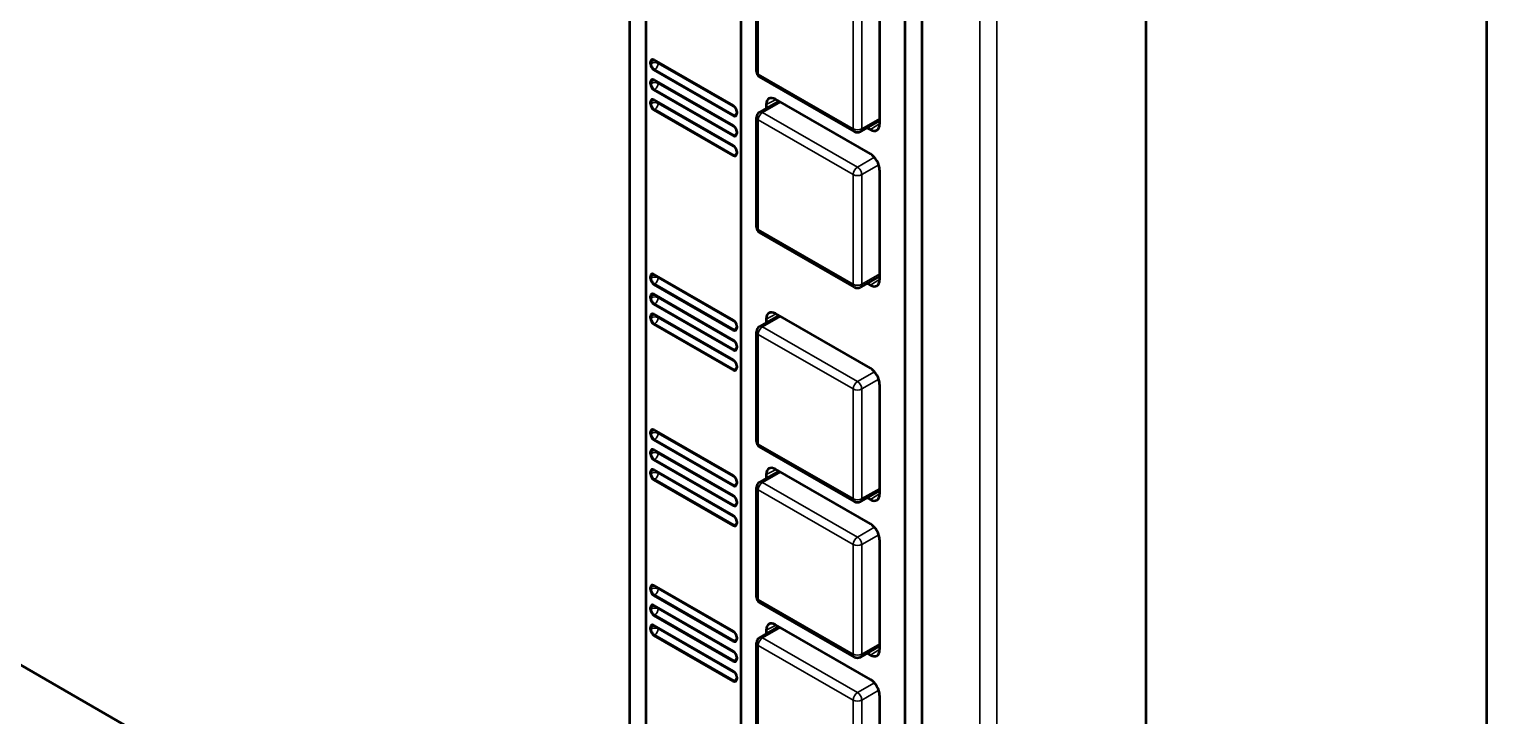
# Model space of a CAD drawing. Header units: millimetres. Extents: x 3233 to 5433, y 589 to 1940.
# Drawn here: x 4318.1 to 4437.6, y 1601.1 to 1657.4 of the extents above; entities that cross this region are included whole.
import ezdxf

# ---------------------------------------------------------------- set-up
doc = ezdxf.new("R2010")
doc.units = ezdxf.units.MM
doc.header["$LTSCALE"] = 1.8
doc.layers.add('외형선(ISO)', color=7, linetype='Continuous', lineweight=50)
doc.layers.add('좁은 외형선(ISO)', color=7, linetype='Continuous', lineweight=35)

msp = doc.modelspace()

# ---------------------------------------------------------------- linework, layer by layer
at = {"layer": '외형선(ISO)'}
for p, q in [((4437.622, 1583.965), (4437.622, 1732.35)), ((4409.691, 1529.562), (4409.691, 1707.788)), ((4368.679, 1568.361), (4368.679, 1703.665)), ((4367.306, 1702.865), (4367.306, 1572.323)), ((4376.457, 1563.067), (4376.457, 1698.371)), ((4389.892, 1690.635), (4389.892, 1555.331)), ((4391.307, 1554.513), (4391.307, 1691.452)), ((4377.725, 1653.906), (4377.725, 1662.899)), ((4367.306, 1576.49), (4220.894, 1660.804)), ((4387.827, 1649.598), (4387.827, 1658.591)), ((4369.033, 1654.531), (4369.033, 1654.695)), ((4369.316, 1654.859), (4375.821, 1651.113)), ((4375.821, 1650.295), (4369.316, 1654.041)), ((4385.754, 1648.993), (4377.976, 1653.472)), ((4369.033, 1652.896), (4369.033, 1653.06)), ((4369.316, 1653.224), (4375.821, 1649.478)), ((4375.821, 1648.66), (4369.316, 1652.406)), ((4369.033, 1651.261), (4369.033, 1651.424)), ((4369.316, 1651.589), (4375.821, 1647.842)), ((4379.55, 1651.485), (4377.976, 1650.578)), ((4378.523, 1651.195), (4378.523, 1650.893)), ((4387.064, 1647.158), (4379.286, 1651.637)), ((4375.821, 1647.025), (4369.316, 1650.771)), ((4376.104, 1650.623), (4376.104, 1650.459)), ((4377.725, 1641.152), (4377.725, 1650.145)), ((4387.827, 1649.899), (4386.253, 1648.993)), ((4376.104, 1648.988), (4376.104, 1648.824)), ((4386.799, 1649.308), (4387.064, 1649.155)), ((4376.104, 1647.353), (4376.104, 1647.189)), ((4387.827, 1636.844), (4387.827, 1645.837)), ((4385.754, 1636.239), (4377.976, 1640.718)), ((4369.033, 1636.954), (4369.033, 1637.117)), ((4369.316, 1637.282), (4375.821, 1633.535)), ((4387.827, 1637.146), (4386.253, 1636.239)), ((4369.033, 1635.319), (4369.033, 1635.482)), ((4375.821, 1632.718), (4369.316, 1636.464)), ((4369.316, 1635.646), (4375.821, 1631.9)), ((4386.799, 1636.554), (4387.064, 1636.402)), ((4375.821, 1631.083), (4369.316, 1634.829)), ((4369.033, 1633.684), (4369.033, 1633.847)), ((4369.316, 1634.011), (4375.821, 1630.265)), ((4375.821, 1629.448), (4369.316, 1633.194)), ((4376.104, 1633.045), (4376.104, 1632.882)), ((4379.55, 1633.908), (4377.976, 1633.001)), ((4378.523, 1633.618), (4378.523, 1633.316)), ((4387.064, 1629.581), (4379.286, 1634.06)), ((4377.725, 1623.575), (4377.725, 1632.568)), ((4376.104, 1631.41), (4376.104, 1631.247)), ((4376.104, 1629.775), (4376.104, 1629.612)), ((4387.827, 1619.267), (4387.827, 1628.26)), ((4369.033, 1624.2), (4369.033, 1624.364)), ((4369.316, 1624.528), (4375.821, 1620.782)), ((4375.821, 1619.964), (4369.316, 1623.71)), ((4369.033, 1622.565), (4369.033, 1622.729)), ((4369.316, 1622.893), (4375.821, 1619.147)), ((4385.754, 1618.662), (4377.976, 1623.141)), ((4369.033, 1620.93), (4369.033, 1621.093)), ((4375.821, 1618.329), (4369.316, 1622.075)), ((4369.316, 1621.258), (4375.821, 1617.511)), ((4379.55, 1621.154), (4377.976, 1620.247)), ((4387.064, 1616.827), (4379.286, 1621.306)), ((4375.821, 1616.694), (4369.316, 1620.44)), ((4376.104, 1620.292), (4376.104, 1620.128)), ((4378.523, 1620.864), (4378.523, 1620.562)), ((4377.725, 1610.821), (4377.725, 1619.814)), ((4387.827, 1619.568), (4386.253, 1618.662)), ((4386.799, 1618.977), (4387.064, 1618.824)), ((4376.104, 1618.657), (4376.104, 1618.493)), ((4376.104, 1617.022), (4376.104, 1616.858)), ((4387.827, 1606.513), (4387.827, 1615.506)), ((4369.033, 1611.446), (4369.033, 1611.61)), ((4369.316, 1611.774), (4375.821, 1608.028)), ((4375.821, 1607.21), (4369.316, 1610.957)), ((4385.754, 1605.908), (4377.976, 1610.388)), ((4369.033, 1609.811), (4369.033, 1609.975)), ((4369.316, 1610.139), (4375.821, 1606.393)), ((4375.821, 1605.575), (4369.316, 1609.321)), ((4369.033, 1608.176), (4369.033, 1608.34)), ((4369.316, 1608.504), (4375.821, 1604.758)), ((4379.55, 1608.4), (4377.976, 1607.493)), ((4378.523, 1608.11), (4378.523, 1607.809)), ((4387.064, 1604.074), (4379.286, 1608.553)), ((4375.821, 1603.94), (4369.316, 1607.686)), ((4376.104, 1607.538), (4376.104, 1607.374)), ((4377.725, 1598.067), (4377.725, 1607.06)), ((4387.827, 1606.815), (4386.253, 1605.908)), ((4376.104, 1605.903), (4376.104, 1605.739)), ((4386.799, 1606.223), (4387.064, 1606.071)), ((4376.104, 1604.268), (4376.104, 1604.104)), ((4387.827, 1593.759), (4387.827, 1602.753))]:
    msp.add_line(p, q, dxfattribs=at)
for centre, start, end in [((4378.225, 1653.906), 180, 240.06401), ((4378.225, 1650.145), 119.93599, 180), ((4386.003, 1649.426), 240.06401, 299.93599), ((4378.225, 1641.152), 180, 240.06401), ((4386.003, 1636.673), 240.06401, 299.93599), ((4378.225, 1632.568), 119.93599, 180), ((4378.225, 1623.575), 180, 240.06401), ((4378.225, 1619.814), 119.93599, 180), ((4386.003, 1619.095), 240.06401, 299.93599), ((4378.225, 1610.821), 180, 240.06401), ((4378.225, 1607.06), 119.93599, 180), ((4386.003, 1606.342), 240.06401, 299.93599)]:
    msp.add_arc(centre, 0.5, start, end, dxfattribs=at)
for centre, major_axis, start_param, end_param in [((4369.316, 1654.532), (-0.2, 0.347), 5.4997209, 7.0705172), ((4369.316, 1654.368), (-0.2, 0.347), 0.7873319, 2.3581282), ((4369.316, 1652.897), (-0.2, 0.347), 5.4997209, 7.0705172), ((4369.316, 1652.733), (-0.2, 0.347), 0.7873319, 2.3581282), ((4369.316, 1651.262), (-0.2, 0.347), 5.4997209, 7.0705172), ((4369.316, 1651.098), (-0.2, 0.347), 0.7873319, 2.3581282), ((4375.821, 1650.786), (0.2, -0.347), 0.7873319, 2.3581282), ((4379.286, 1650.756), (-0.538, 0.935), 5.4997209, 7.0705172), ((4375.821, 1650.622), (0.2, -0.347), 5.4997209, 7.0705172), ((4375.821, 1649.15), (0.2, -0.347), 0.7873319, 2.3581282), ((4375.821, 1648.987), (0.2, -0.347), 5.4997209, 7.0705172), ((4387.064, 1650.037), (0.538, -0.935), 5.4997209, 7.0705172), ((4375.821, 1647.515), (0.2, -0.347), 0.7873319, 2.3581282), ((4375.821, 1647.352), (0.2, -0.347), 5.4997209, 7.0705172), ((4387.064, 1646.276), (-0.538, 0.935), 3.9289245, 5.4997209), ((4369.316, 1636.955), (-0.2, 0.347), 5.4997209, 7.0705172), ((4369.316, 1636.791), (-0.2, 0.347), 0.7873319, 2.3581282), ((4387.064, 1637.283), (0.538, -0.935), 5.4997209, 7.0705172), ((4369.316, 1635.319), (-0.2, 0.347), 5.4997209, 7.0705172), ((4369.316, 1635.156), (-0.2, 0.347), 0.7873319, 2.3581282), ((4369.316, 1633.684), (-0.2, 0.347), 5.4997209, 7.0705172), ((4369.316, 1633.521), (-0.2, 0.347), 0.7873319, 2.3581282), ((4375.821, 1633.208), (0.2, -0.347), 0.7873319, 2.3581282), ((4379.286, 1633.178), (-0.538, 0.935), 5.4997209, 7.0705172), ((4375.821, 1633.045), (0.2, -0.347), 5.4997209, 7.0705172), ((4375.821, 1631.573), (0.2, -0.347), 0.7873319, 2.3581282), ((4375.821, 1631.41), (0.2, -0.347), 5.4997209, 7.0705172), ((4375.821, 1629.938), (0.2, -0.347), 0.7873319, 2.3581282), ((4375.821, 1629.775), (0.2, -0.347), 5.4997209, 7.0705172), ((4387.064, 1628.699), (-0.538, 0.935), 3.9289245, 5.4997209), ((4369.316, 1624.201), (-0.2, 0.347), 5.4997209, 7.0705172), ((4369.316, 1624.037), (-0.2, 0.347), 0.7873319, 2.3581282), ((4369.316, 1622.566), (-0.2, 0.347), 5.4997209, 7.0705172), ((4369.316, 1622.402), (-0.2, 0.347), 0.7873319, 2.3581282), ((4369.316, 1620.931), (-0.2, 0.347), 5.4997209, 7.0705172), ((4379.286, 1620.425), (-0.538, 0.935), 5.4997209, 7.0705172), ((4369.316, 1620.767), (-0.2, 0.347), 0.7873319, 2.3581282), ((4375.821, 1620.455), (0.2, -0.347), 0.7873319, 2.3581282), ((4375.821, 1620.291), (0.2, -0.347), 5.4997209, 7.0705172), ((4375.821, 1618.82), (0.2, -0.347), 0.7873319, 2.3581282), ((4387.064, 1619.706), (0.538, -0.935), 5.4997209, 7.0705172), ((4375.821, 1618.656), (0.2, -0.347), 5.4997209, 7.0705172), ((4375.821, 1617.184), (0.2, -0.347), 0.7873319, 2.3581282), ((4375.821, 1617.021), (0.2, -0.347), 5.4997209, 7.0705172), ((4387.064, 1615.945), (-0.538, 0.935), 3.9289245, 5.4997209), ((4369.316, 1611.447), (-0.2, 0.347), 5.4997209, 7.0705172), ((4369.316, 1611.284), (-0.2, 0.347), 0.7873319, 2.3581282), ((4369.316, 1609.812), (-0.2, 0.347), 5.4997209, 7.0705172), ((4369.316, 1609.648), (-0.2, 0.347), 0.7873319, 2.3581282), ((4369.316, 1608.177), (-0.2, 0.347), 5.4997209, 7.0705172), ((4369.316, 1608.013), (-0.2, 0.347), 0.7873319, 2.3581282), ((4375.821, 1607.701), (0.2, -0.347), 0.7873319, 2.3581282), ((4379.286, 1607.671), (-0.538, 0.935), 5.4997209, 7.0705172), ((4375.821, 1607.537), (0.2, -0.347), 5.4997209, 7.0705172), ((4375.821, 1606.066), (0.2, -0.347), 0.7873319, 2.3581282), ((4375.821, 1605.902), (0.2, -0.347), 5.4997209, 7.0705172), ((4387.064, 1606.952), (0.538, -0.935), 5.4997209, 7.0705172), ((4375.821, 1604.431), (0.2, -0.347), 0.7873319, 2.3581282), ((4375.821, 1604.267), (0.2, -0.347), 5.4997209, 7.0705172), ((4387.064, 1603.192), (-0.538, 0.935), 3.9289245, 5.4997209)]:
    msp.add_ellipse(centre, major_axis=major_axis, ratio=0.5780931, start_param=start_param, end_param=end_param, dxfattribs=at)
at = {"layer": '좁은 외형선(ISO)'}
for p, q in [((4396.046, 1523.003), (4396.046, 1700.743)), ((4397.448, 1700.736), (4397.448, 1522.996)), ((4377.871, 1653.702), (4377.871, 1662.695)), ((4385.65, 1658.216), (4385.65, 1649.223)), ((4386.357, 1649.223), (4386.357, 1658.216)), ((4369.033, 1654.695), (4369.103, 1654.735)), ((4369.033, 1654.531), (4369.103, 1654.572)), ((4369.103, 1654.735), (4369.103, 1654.572)), ((4369.669, 1654.572), (4369.669, 1654.655)), ((4376.01, 1650.921), (4369.669, 1654.572)), ((4369.316, 1654.041), (4369.386, 1654.082)), ((4369.386, 1654.082), (4375.892, 1650.336)), ((4385.65, 1649.223), (4377.871, 1653.702)), ((4369.033, 1653.06), (4369.103, 1653.1)), ((4369.033, 1652.896), (4369.103, 1652.937)), ((4369.103, 1653.1), (4369.103, 1652.937)), ((4369.316, 1652.406), (4369.386, 1652.447)), ((4369.386, 1652.447), (4375.892, 1648.701)), ((4369.669, 1652.937), (4369.669, 1653.02)), ((4376.01, 1649.286), (4369.669, 1652.937)), ((4369.033, 1651.424), (4369.103, 1651.465)), ((4369.033, 1651.261), (4369.103, 1651.302)), ((4369.103, 1651.465), (4369.103, 1651.302)), ((4369.669, 1651.302), (4369.669, 1651.385)), ((4376.01, 1647.65), (4369.669, 1651.302)), ((4378.225, 1650.554), (4379.696, 1651.401)), ((4379.329, 1651.613), (4378.523, 1651.195)), ((4369.316, 1650.771), (4369.386, 1650.812)), ((4369.386, 1650.812), (4375.892, 1647.066)), ((4375.821, 1650.295), (4375.892, 1650.336)), ((4377.871, 1640.948), (4377.871, 1649.941)), ((4377.871, 1649.941), (4385.65, 1645.462)), ((4386.003, 1646.074), (4378.225, 1650.554)), ((4387.827, 1650.069), (4386.357, 1649.223)), ((4375.821, 1648.66), (4375.892, 1648.701)), ((4387.827, 1649.641), (4387.064, 1649.155)), ((4375.821, 1647.025), (4375.892, 1647.066)), ((4387.397, 1646.877), (4386.003, 1646.074)), ((4386.357, 1645.462), (4387.751, 1646.265)), ((4385.65, 1645.462), (4385.65, 1636.469)), ((4386.357, 1636.469), (4386.357, 1645.462)), ((4385.65, 1636.469), (4377.871, 1640.948)), ((4369.033, 1637.117), (4369.103, 1637.158)), ((4369.033, 1636.954), (4369.103, 1636.995)), ((4369.103, 1637.158), (4369.103, 1636.995)), ((4369.669, 1636.995), (4369.669, 1637.078)), ((4376.01, 1633.343), (4369.669, 1636.995)), ((4387.827, 1637.315), (4386.357, 1636.469)), ((4387.827, 1636.887), (4387.064, 1636.402)), ((4369.033, 1635.482), (4369.103, 1635.523)), ((4369.103, 1635.523), (4369.103, 1635.36)), ((4369.316, 1636.464), (4369.386, 1636.505)), ((4369.386, 1636.505), (4375.892, 1632.759)), ((4369.669, 1635.36), (4369.669, 1635.443)), ((4369.033, 1635.319), (4369.103, 1635.36)), ((4369.316, 1634.829), (4369.386, 1634.87)), ((4369.386, 1634.87), (4375.892, 1631.123)), ((4376.01, 1631.708), (4369.669, 1635.36)), ((4369.033, 1633.847), (4369.103, 1633.888)), ((4369.033, 1633.684), (4369.103, 1633.724)), ((4369.103, 1633.888), (4369.103, 1633.724)), ((4369.316, 1633.194), (4369.386, 1633.235)), ((4369.386, 1633.235), (4375.892, 1629.488)), ((4369.669, 1633.724), (4369.669, 1633.808)), ((4376.01, 1630.073), (4369.669, 1633.724)), ((4378.225, 1632.976), (4379.696, 1633.824)), ((4379.329, 1634.035), (4378.523, 1633.618)), ((4375.821, 1632.718), (4375.892, 1632.759)), ((4377.871, 1632.364), (4385.65, 1627.885)), ((4377.871, 1623.371), (4377.871, 1632.364)), ((4386.003, 1628.497), (4378.225, 1632.976)), ((4375.821, 1631.083), (4375.892, 1631.123)), ((4375.821, 1629.448), (4375.892, 1629.488)), ((4387.397, 1629.3), (4386.003, 1628.497)), ((4386.357, 1627.885), (4387.751, 1628.687)), ((4385.65, 1627.885), (4385.65, 1618.892)), ((4386.357, 1618.892), (4386.357, 1627.885)), ((4369.033, 1624.364), (4369.103, 1624.404)), ((4369.033, 1624.2), (4369.103, 1624.241)), ((4369.103, 1624.404), (4369.103, 1624.241)), ((4369.316, 1623.71), (4369.386, 1623.751)), ((4369.386, 1623.751), (4375.892, 1620.005)), ((4369.669, 1624.241), (4369.669, 1624.324)), ((4376.01, 1620.59), (4369.669, 1624.241)), ((4369.033, 1622.729), (4369.103, 1622.769)), ((4369.033, 1622.565), (4369.103, 1622.606)), ((4369.103, 1622.769), (4369.103, 1622.606)), ((4369.669, 1622.606), (4369.669, 1622.689)), ((4376.01, 1618.955), (4369.669, 1622.606)), ((4385.65, 1618.892), (4377.871, 1623.371)), ((4369.033, 1621.093), (4369.103, 1621.134)), ((4369.103, 1621.134), (4369.103, 1620.971)), ((4369.316, 1622.075), (4369.386, 1622.116)), ((4369.386, 1622.116), (4375.892, 1618.37)), ((4369.669, 1620.971), (4369.669, 1621.054)), ((4378.225, 1620.223), (4379.696, 1621.07)), ((4379.329, 1621.282), (4378.523, 1620.864)), ((4369.033, 1620.93), (4369.103, 1620.971)), ((4369.316, 1620.44), (4369.386, 1620.481)), ((4369.386, 1620.481), (4375.892, 1616.735)), ((4376.01, 1617.319), (4369.669, 1620.971)), ((4375.821, 1619.964), (4375.892, 1620.005)), ((4386.003, 1615.743), (4378.225, 1620.223)), ((4377.871, 1619.61), (4385.65, 1615.131)), ((4377.871, 1610.617), (4377.871, 1619.61)), ((4387.827, 1619.738), (4386.357, 1618.892)), ((4387.827, 1619.31), (4387.064, 1618.824)), ((4375.821, 1618.329), (4375.892, 1618.37)), ((4375.821, 1616.694), (4375.892, 1616.735)), ((4387.397, 1616.546), (4386.003, 1615.743)), ((4385.65, 1615.131), (4385.65, 1606.138)), ((4386.357, 1615.131), (4387.751, 1615.934)), ((4386.357, 1606.138), (4386.357, 1615.131)), ((4369.033, 1611.61), (4369.103, 1611.651)), ((4369.033, 1611.446), (4369.103, 1611.487)), ((4369.103, 1611.651), (4369.103, 1611.487)), ((4369.669, 1611.487), (4369.669, 1611.57)), ((4376.01, 1607.836), (4369.669, 1611.487)), ((4369.316, 1610.957), (4369.386, 1610.997)), ((4369.386, 1610.997), (4375.892, 1607.251)), ((4385.65, 1606.138), (4377.871, 1610.617)), ((4369.033, 1609.975), (4369.103, 1610.016)), ((4369.033, 1609.811), (4369.103, 1609.852)), ((4369.103, 1610.016), (4369.103, 1609.852)), ((4369.316, 1609.321), (4369.386, 1609.362)), ((4369.386, 1609.362), (4375.892, 1605.616)), ((4369.669, 1609.852), (4369.669, 1609.935)), ((4376.01, 1606.201), (4369.669, 1609.852)), ((4369.033, 1608.34), (4369.103, 1608.38)), ((4369.033, 1608.176), (4369.103, 1608.217)), ((4369.103, 1608.38), (4369.103, 1608.217)), ((4369.669, 1608.217), (4369.669, 1608.3)), ((4376.01, 1604.566), (4369.669, 1608.217)), ((4378.225, 1607.469), (4379.696, 1608.316)), ((4379.329, 1608.528), (4378.523, 1608.11)), ((4369.316, 1607.686), (4369.386, 1607.727)), ((4369.386, 1607.727), (4375.892, 1603.981)), ((4375.821, 1607.21), (4375.892, 1607.251)), ((4377.871, 1606.856), (4385.65, 1602.377)), ((4377.871, 1597.863), (4377.871, 1606.856)), ((4386.003, 1602.99), (4378.225, 1607.469)), ((4387.827, 1606.984), (4386.357, 1606.138)), ((4375.821, 1605.575), (4375.892, 1605.616)), ((4387.827, 1606.556), (4387.064, 1606.071)), ((4375.821, 1603.94), (4375.892, 1603.981)), ((4387.397, 1603.793), (4386.003, 1602.99)), ((4386.357, 1602.377), (4387.751, 1603.18)), ((4385.65, 1602.377), (4385.65, 1593.384)), ((4386.357, 1593.384), (4386.357, 1602.377))]:
    msp.add_line(p, q, dxfattribs=at)
for centre, major_axis, ratio, start_param, end_param in [((4369.386, 1654.573), (-0.2, 0.347), 0.5780931, 0.1773643, 0.7873319), ((4369.386, 1654.573), (-0.4, 0), 0.5758617, 4.6438471, 5.4977871), ((4369.386, 1654.409), (0.4, 0), 0.5758617, 0.7853982, 2.3561945), ((4369.386, 1654.409), (0.2, -0.347), 0.5780931, 3.9289245, 5.4997209), ((4369.386, 1654.409), (-0.2, -0.347), 0.5780931, 0.7834645, 2.3542608), ((4378.225, 1653.906), (-0.5, 0), 0.5758617, 0, 0.7853982), ((4378.225, 1653.906), (-0.25, -0.433), 0.5780931, 5.4958534, 6.2831853), ((4369.386, 1652.937), (-0.2, 0.347), 0.5780931, 0.1773643, 0.7873319), ((4369.386, 1652.937), (-0.4, 0), 0.5758617, 4.6438471, 5.4977871), ((4369.386, 1652.774), (0.4, 0), 0.5758617, 0.7853982, 2.3561945), ((4369.386, 1652.774), (0.2, -0.347), 0.5780931, 3.9289245, 5.4997209), ((4369.386, 1652.774), (-0.2, -0.347), 0.5780931, 0.7834645, 2.3542608), ((4369.386, 1651.302), (-0.2, 0.347), 0.5780931, 0.1773643, 0.7873319), ((4369.386, 1651.302), (-0.4, 0), 0.5758617, 4.6438471, 5.4977871), ((4369.386, 1651.139), (0.4, 0), 0.5758617, 0.7853982, 2.3561945), ((4369.386, 1651.139), (0.2, -0.347), 0.5780931, 3.9289245, 5.4997209), ((4369.386, 1651.139), (-0.2, -0.347), 0.5780931, 0.7834645, 2.3542608), ((4375.892, 1650.663), (0.2, 0.347), 0.5780931, 3.9250571, 4.7731192), ((4375.892, 1650.663), (0.2, -0.347), 0.5780931, 5.4997209, 6.105821), ((4378.225, 1650.145), (-0.5, 0), 0.5758617, 0, 0.7853982), ((4378.225, 1650.145), (0.25, 0.433), 0.5780931, 0.7834645, 2.3542608), ((4378.225, 1650.145), (-0.25, 0.433), 0.5780931, 5.4997209, 6.2831853), ((4375.892, 1649.028), (0.2, 0.347), 0.5780931, 3.9250571, 4.7731192), ((4375.892, 1649.028), (0.2, -0.347), 0.5780931, 5.4997209, 6.105821), ((4386.003, 1649.426), (-0.5, 0), 0.5758617, 0.7853982, 2.3561945), ((4386.003, 1649.426), (-0.25, -0.433), 0.5780931, 5.4958534, 6.2831853), ((4386.003, 1649.426), (0.25, -0.433), 0.5780931, 0, 0.7873319), ((4375.892, 1647.393), (0.2, 0.347), 0.5780931, 3.9250571, 4.7731192), ((4375.892, 1647.393), (0.2, -0.347), 0.5780931, 5.4997209, 6.105821), ((4386.003, 1645.666), (-0.25, -0.433), 0.5780931, 3.9250571, 5.4958534), ((4386.003, 1645.666), (0.5, 0), 0.5758617, 3.9269908, 5.4977871), ((4386.003, 1645.666), (-0.25, 0.433), 0.5780931, 3.9289245, 5.4997209), ((4378.225, 1641.152), (-0.5, 0), 0.5758617, 0, 0.7853982), ((4378.225, 1641.152), (-0.25, -0.433), 0.5780931, 5.4958534, 6.2831853), ((4369.386, 1636.995), (-0.2, 0.347), 0.5780931, 0.1773643, 0.7873319), ((4369.386, 1636.995), (-0.4, 0), 0.5758617, 4.6438471, 5.4977871), ((4369.386, 1636.832), (0.4, 0), 0.5758617, 0.7853982, 2.3561945), ((4369.386, 1636.832), (0.2, -0.347), 0.5780931, 3.9289245, 5.4997209), ((4369.386, 1636.832), (-0.2, -0.347), 0.5780931, 0.7834645, 2.3542608), ((4369.386, 1635.36), (-0.2, 0.347), 0.5780931, 0.1773643, 0.7873319), ((4369.386, 1635.36), (-0.4, 0), 0.5758617, 4.6438471, 5.4977871), ((4369.386, 1635.197), (0.4, 0), 0.5758617, 0.7853982, 2.3561945), ((4386.003, 1636.673), (-0.25, -0.433), 0.5780931, 5.4958534, 6.2831853), ((4386.003, 1636.673), (-0.5, 0), 0.5758617, 0.7853982, 2.3561945), ((4386.003, 1636.673), (0.25, -0.433), 0.5780931, 0, 0.7873319), ((4369.386, 1635.197), (0.2, -0.347), 0.5780931, 3.9289245, 5.4997209), ((4369.386, 1635.197), (-0.2, -0.347), 0.5780931, 0.7834645, 2.3542608), ((4369.386, 1633.725), (-0.2, 0.347), 0.5780931, 0.1773643, 0.7873319), ((4369.386, 1633.725), (-0.4, 0), 0.5758617, 4.6438471, 5.4977871), ((4369.386, 1633.562), (0.4, 0), 0.5758617, 0.7853982, 2.3561945), ((4369.386, 1633.562), (0.2, -0.347), 0.5780931, 3.9289245, 5.4997209), ((4369.386, 1633.562), (-0.2, -0.347), 0.5780931, 0.7834645, 2.3542608), ((4378.225, 1632.568), (-0.25, 0.433), 0.5780931, 5.4997209, 6.2831853), ((4375.892, 1633.086), (0.2, 0.347), 0.5780931, 3.9250571, 4.7731192), ((4375.892, 1633.086), (0.2, -0.347), 0.5780931, 5.4997209, 6.105821), ((4378.225, 1632.568), (-0.5, 0), 0.5758617, 0, 0.7853982), ((4378.225, 1632.568), (0.25, 0.433), 0.5780931, 0.7834645, 2.3542608), ((4375.892, 1631.45), (0.2, 0.347), 0.5780931, 3.9250571, 4.7731192), ((4375.892, 1631.45), (0.2, -0.347), 0.5780931, 5.4997209, 6.105821), ((4375.892, 1629.815), (0.2, 0.347), 0.5780931, 3.9250571, 4.7731192), ((4375.892, 1629.815), (0.2, -0.347), 0.5780931, 5.4997209, 6.105821), ((4386.003, 1628.088), (-0.25, -0.433), 0.5780931, 3.9250571, 5.4958534), ((4386.003, 1628.088), (-0.25, 0.433), 0.5780931, 3.9289245, 5.4997209), ((4386.003, 1628.088), (0.5, 0), 0.5758617, 3.9269908, 5.4977871), ((4369.386, 1624.242), (-0.2, 0.347), 0.5780931, 0.1773643, 0.7873319), ((4369.386, 1624.242), (-0.4, 0), 0.5758617, 4.6438471, 5.4977871), ((4369.386, 1624.078), (0.4, 0), 0.5758617, 0.7853982, 2.3561945), ((4369.386, 1624.078), (0.2, -0.347), 0.5780931, 3.9289245, 5.4997209), ((4369.386, 1624.078), (-0.2, -0.347), 0.5780931, 0.7834645, 2.3542608), ((4378.225, 1623.575), (-0.5, 0), 0.5758617, 0, 0.7853982), ((4369.386, 1622.606), (-0.2, 0.347), 0.5780931, 0.1773643, 0.7873319), ((4369.386, 1622.606), (-0.4, 0), 0.5758617, 4.6438471, 5.4977871), ((4369.386, 1622.443), (0.4, 0), 0.5758617, 0.7853982, 2.3561945), ((4369.386, 1622.443), (0.2, -0.347), 0.5780931, 3.9289245, 5.4997209), ((4369.386, 1622.443), (-0.2, -0.347), 0.5780931, 0.7834645, 2.3542608), ((4378.225, 1623.575), (-0.25, -0.433), 0.5780931, 5.4958534, 6.2831853), ((4369.386, 1620.971), (-0.2, 0.347), 0.5780931, 0.1773643, 0.7873319), ((4369.386, 1620.971), (-0.4, 0), 0.5758617, 4.6438471, 5.4977871), ((4369.386, 1620.808), (0.4, 0), 0.5758617, 0.7853982, 2.3561945), ((4369.386, 1620.808), (0.2, -0.347), 0.5780931, 3.9289245, 5.4997209), ((4369.386, 1620.808), (-0.2, -0.347), 0.5780931, 0.7834645, 2.3542608), ((4375.892, 1620.332), (0.2, 0.347), 0.5780931, 3.9250571, 4.7731192), ((4375.892, 1620.332), (0.2, -0.347), 0.5780931, 5.4997209, 6.105821), ((4378.225, 1619.814), (0.25, 0.433), 0.5780931, 0.7834645, 2.3542608), ((4378.225, 1619.814), (-0.25, 0.433), 0.5780931, 5.4997209, 6.2831853), ((4378.225, 1619.814), (-0.5, 0), 0.5758617, 0, 0.7853982), ((4386.003, 1619.095), (-0.5, 0), 0.5758617, 0.7853982, 2.3561945), ((4386.003, 1619.095), (-0.25, -0.433), 0.5780931, 5.4958534, 6.2831853), ((4386.003, 1619.095), (0.25, -0.433), 0.5780931, 0, 0.7873319), ((4375.892, 1618.697), (0.2, 0.347), 0.5780931, 3.9250571, 4.7731192), ((4375.892, 1618.697), (0.2, -0.347), 0.5780931, 5.4997209, 6.105821), ((4375.892, 1617.062), (0.2, 0.347), 0.5780931, 3.9250571, 4.7731192), ((4375.892, 1617.062), (0.2, -0.347), 0.5780931, 5.4997209, 6.105821), ((4386.003, 1615.335), (-0.25, -0.433), 0.5780931, 3.9250571, 5.4958534), ((4386.003, 1615.335), (0.5, 0), 0.5758617, 3.9269908, 5.4977871), ((4386.003, 1615.335), (-0.25, 0.433), 0.5780931, 3.9289245, 5.4997209), ((4369.386, 1611.488), (-0.2, 0.347), 0.5780931, 0.1773643, 0.7873319), ((4369.386, 1611.488), (-0.4, 0), 0.5758617, 4.6438471, 5.4977871), ((4369.386, 1611.324), (0.4, 0), 0.5758617, 0.7853982, 2.3561945), ((4369.386, 1611.324), (0.2, -0.347), 0.5780931, 3.9289245, 5.4997209), ((4369.386, 1611.324), (-0.2, -0.347), 0.5780931, 0.7834645, 2.3542608), ((4378.225, 1610.821), (-0.5, 0), 0.5758617, 0, 0.7853982), ((4378.225, 1610.821), (-0.25, -0.433), 0.5780931, 5.4958534, 6.2831853), ((4369.386, 1609.853), (-0.2, 0.347), 0.5780931, 0.1773643, 0.7873319), ((4369.386, 1609.853), (-0.4, 0), 0.5758617, 4.6438471, 5.4977871), ((4369.386, 1609.689), (0.4, 0), 0.5758617, 0.7853982, 2.3561945), ((4369.386, 1609.689), (0.2, -0.347), 0.5780931, 3.9289245, 5.4997209), ((4369.386, 1609.689), (-0.2, -0.347), 0.5780931, 0.7834645, 2.3542608), ((4369.386, 1608.218), (-0.2, 0.347), 0.5780931, 0.1773643, 0.7873319), ((4369.386, 1608.218), (-0.4, 0), 0.5758617, 4.6438471, 5.4977871), ((4369.386, 1608.054), (0.4, 0), 0.5758617, 0.7853982, 2.3561945), ((4369.386, 1608.054), (0.2, -0.347), 0.5780931, 3.9289245, 5.4997209), ((4369.386, 1608.054), (-0.2, -0.347), 0.5780931, 0.7834645, 2.3542608), ((4375.892, 1607.578), (0.2, 0.347), 0.5780931, 3.9250571, 4.7731192), ((4375.892, 1607.578), (0.2, -0.347), 0.5780931, 5.4997209, 6.105821), ((4378.225, 1607.06), (-0.5, 0), 0.5758617, 0, 0.7853982), ((4378.225, 1607.06), (0.25, 0.433), 0.5780931, 0.7834645, 2.3542608), ((4378.225, 1607.06), (-0.25, 0.433), 0.5780931, 5.4997209, 6.2831853), ((4375.892, 1605.943), (0.2, 0.347), 0.5780931, 3.9250571, 4.7731192), ((4375.892, 1605.943), (0.2, -0.347), 0.5780931, 5.4997209, 6.105821), ((4386.003, 1606.342), (-0.5, 0), 0.5758617, 0.7853982, 2.3561945), ((4386.003, 1606.342), (-0.25, -0.433), 0.5780931, 5.4958534, 6.2831853), ((4386.003, 1606.342), (0.25, -0.433), 0.5780931, 0, 0.7873319), ((4375.892, 1604.308), (0.2, 0.347), 0.5780931, 3.9250571, 4.7731192), ((4375.892, 1604.308), (0.2, -0.347), 0.5780931, 5.4997209, 6.105821), ((4386.003, 1602.581), (-0.25, -0.433), 0.5780931, 3.9250571, 5.4958534), ((4386.003, 1602.581), (0.5, 0), 0.5758617, 3.9269908, 5.4977871), ((4386.003, 1602.581), (-0.25, 0.433), 0.5780931, 3.9289245, 5.4997209)]:
    msp.add_ellipse(centre, major_axis=major_axis, ratio=ratio, start_param=start_param, end_param=end_param, dxfattribs=at)

doc.saveas('drawing.dxf')
